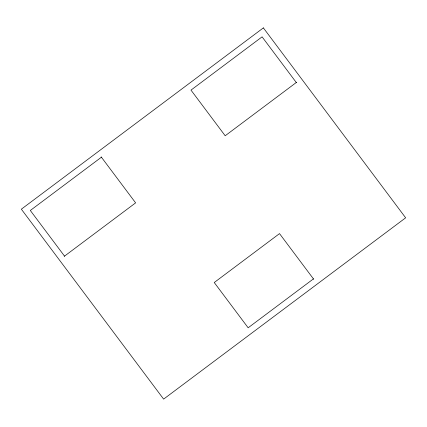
<?xml version="1.0" encoding="UTF-8"?>
<svg xmlns="http://www.w3.org/2000/svg" width="427" height="427" viewBox="0 0 427 427"><rect width="100%" height="100%" fill="white"/><g stroke="black" fill="none" stroke-linecap="round" stroke-linejoin="round"><path stroke-width="0.64" d="M101.418 157.211L30.317 210.474L64.52 256.131M64.189 256.376L135.621 202.868L101.146 156.848M296.616 82.262L225.184 135.77L190.986 90.113L262.087 36.85L296.29 82.507M313.445 278.884L248.156 327.792L214.242 282.519L279.525 233.612L313.706 279.237M263.374 27.883L21.35 209.187L163.626 399.117L405.65 217.813L263.374 27.883"/></g></svg>
